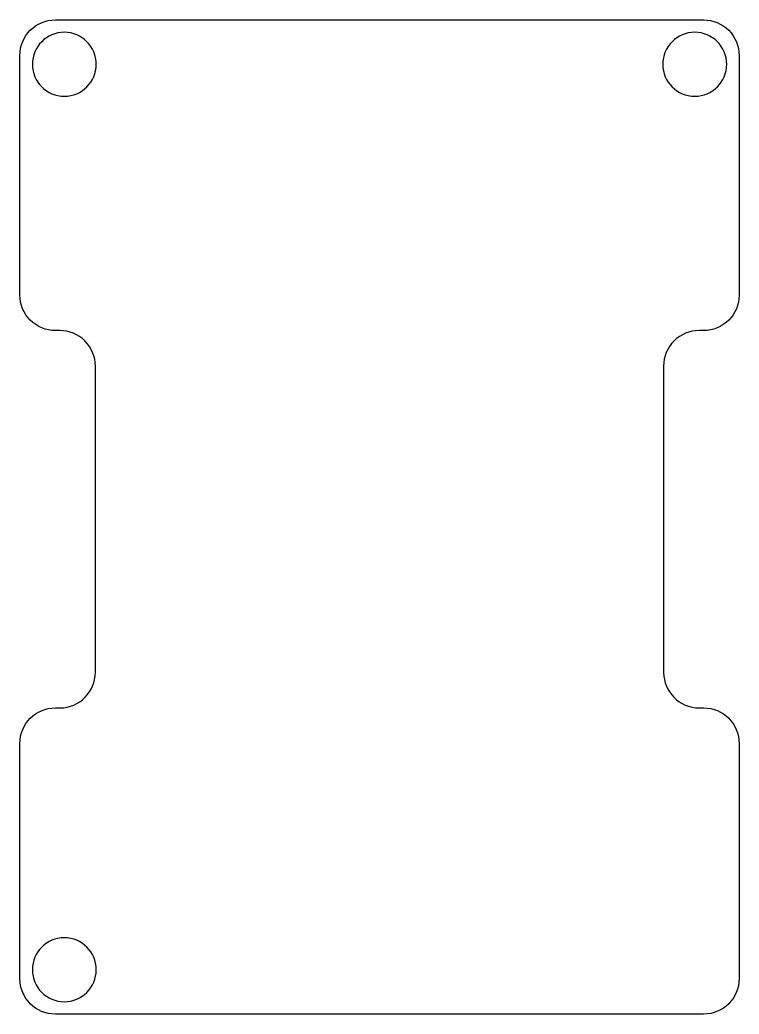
# Model space of a CAD drawing. Header units: millimetres. Extents: x 1 to 41.5, y 0.4 to 56.4.
import ezdxf

# ---------------------------------------------------------------- set-up
doc = ezdxf.new("R2010")
doc.units = ezdxf.units.MM
doc.layers.get('0').update_dxf_attribs({"linetype": 'CONTINUOUS'})

msp = doc.modelspace()

# ---------------------------------------------------------------- linework, layer by layer
for points in [[(39.479, 56.361, -0.414214), (41.479, 54.361), (41.479, 40.859, -0.414452), (39.478, 38.857), (39.229, 38.858, 0.414303), (37.227, 36.858), (37.229, 19.606, 0.413808), (39.227, 17.607), (39.479, 17.607, -0.414016), (41.478, 15.607), (41.478, 2.354, -0.413921), (39.478, 0.355), (2.974, 0.355, -0.413744), (0.974, 2.353), (0.974, 15.606, -0.414056), (2.974, 17.606), (3.226, 17.606, 0.414075), (5.225, 19.607), (5.225, 36.859, 0.414214), (3.225, 38.859), (2.975, 38.859, -0.414214), (0.974, 40.859), (0.974, 54.36, -0.414213), (2.974, 56.36)], [(41.479, 40.859, -0.414452), (39.478, 38.857), (39.229, 38.858, 0.414303), (37.227, 36.858), (37.229, 19.606, 0.413808), (39.227, 17.607), (39.479, 17.607, -0.414016), (41.478, 15.607), (41.478, 2.354, -0.413921), (39.478, 0.355), (2.974, 0.355, -0.413744), (0.974, 2.353), (0.974, 15.606, -0.414056), (2.974, 17.606), (3.226, 17.606, 0.414075), (5.225, 19.607), (5.225, 36.859, 0.414214), (3.225, 38.859), (2.975, 38.859, -0.414214), (0.974, 40.859), (0.974, 54.36, -0.414213), (2.974, 56.36), (39.479, 56.361, -0.414214), (41.479, 54.361)]]:
    msp.add_lwpolyline(points, format="xyb", close=True)
at = {"extrusion": (0, 0, -1)}
for centre in [(-3.477, 53.861), (-3.477, 53.861), (-38.981, 53.861), (-38.981, 53.861), (-3.477, 2.855), (-3.477, 2.855)]:
    msp.add_circle(centre, 1.8, dxfattribs=at)

doc.saveas('drawing.dxf')
